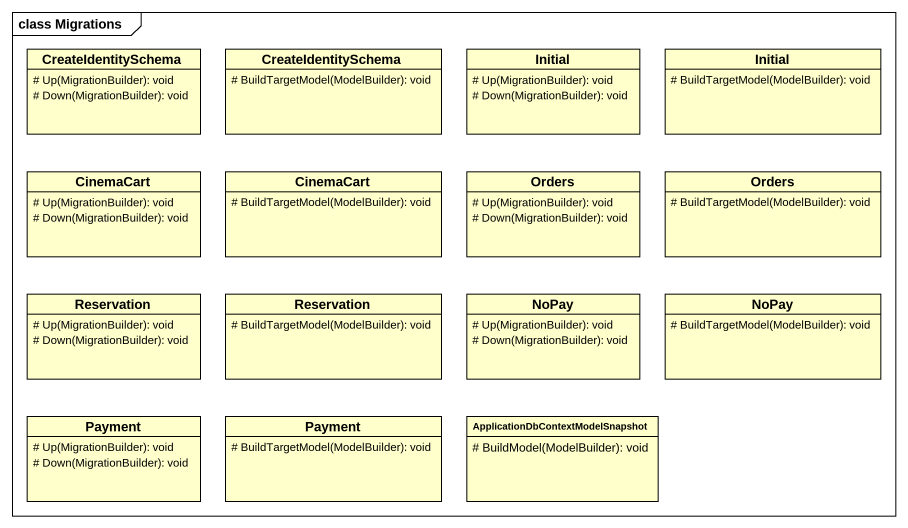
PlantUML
@startuml
mainframe class Migrations
hide circle
hide empty members
skinparam classAttributeIconSize 0
class CreateIdentitySchema {
  # Up(MigrationBuilder): void
  # Down(MigrationBuilder): void
}
class "CreateIdentitySchema" as CreateIdentitySchema_2 {
  # BuildTargetModel(ModelBuilder): void
}
class Initial {
  # Up(MigrationBuilder): void
  # Down(MigrationBuilder): void
}
class "Initial" as Initial_2 {
  # BuildTargetModel(ModelBuilder): void
}
class CinemaCart {
  # Up(MigrationBuilder): void
  # Down(MigrationBuilder): void
}
class "CinemaCart" as CinemaCart_2 {
  # BuildTargetModel(ModelBuilder): void
}
class Orders {
  # Up(MigrationBuilder): void
  # Down(MigrationBuilder): void
}
class "Orders" as Orders_2 {
  # BuildTargetModel(ModelBuilder): void
}
class Reservation {
  # Up(MigrationBuilder): void
  # Down(MigrationBuilder): void
}
class "Reservation" as Reservation_2 {
  # BuildTargetModel(ModelBuilder): void
}
class NoPay {
  # Up(MigrationBuilder): void
  # Down(MigrationBuilder): void
}
class "NoPay" as NoPay_2 {
  # BuildTargetModel(ModelBuilder): void
}
class Payment {
  # Up(MigrationBuilder): void
  # Down(MigrationBuilder): void
}
class "Payment" as Payment_2 {
  # BuildTargetModel(ModelBuilder): void
}
class "ApplicationDbContextModelSnapshot" as ApplicationDbContextModelSna {
  # BuildModel(ModelBuilder): void
}
@enduml
